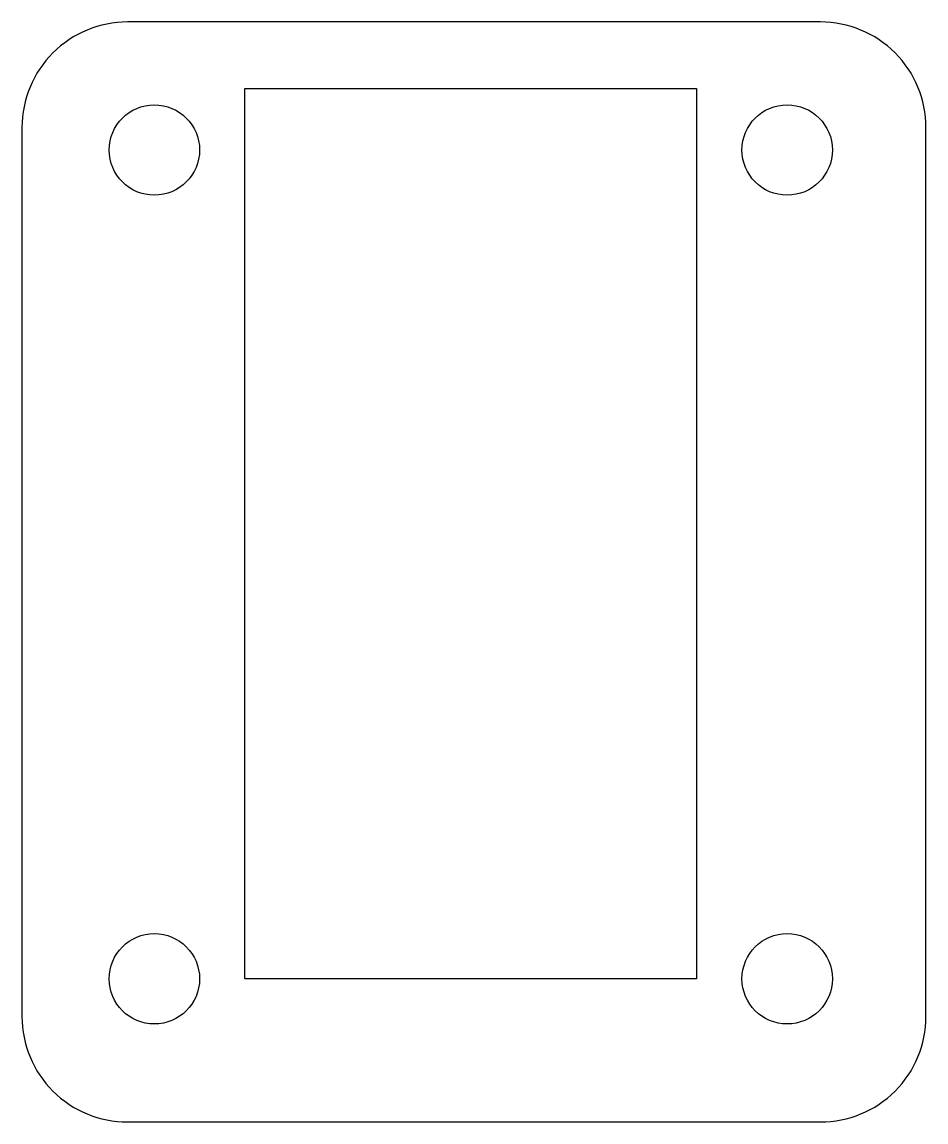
# Model space of a CAD drawing. Header units: millimetres. Extents: x 48.1 to 78.1, y 48.6 to 85.1.
import ezdxf

# ---------------------------------------------------------------- set-up
doc = ezdxf.new("R2010")
doc.units = ezdxf.units.MM
doc.layers.get('0').update_dxf_attribs({"linetype": 'CONTINUOUS'})

msp = doc.modelspace()

# ---------------------------------------------------------------- linework, layer by layer
for points in [[(78.057, 81.618, 0.414214), (74.557, 85.118), (51.557, 85.118, 0.414214), (48.057, 81.618), (48.057, 52.118, 0.414214), (51.557, 48.618), (74.557, 48.618, 0.414214), (78.057, 52.118)], [(74.557, 85.118), (51.557, 85.118, 0.414214), (48.057, 81.618), (48.057, 52.118, 0.414214), (51.557, 48.618), (74.557, 48.618, 0.414214), (78.057, 52.118), (78.057, 81.618, 0.414214)]]:
    msp.add_lwpolyline(points, format="xyb", close=True)
msp.add_lwpolyline([(55.45, 82.911), (70.438, 82.911), (70.438, 53.37), (55.45, 53.37)], close=True)
for centre in [(52.45, 80.87), (52.45, 80.87), (73.45, 80.87), (73.45, 80.87), (52.45, 53.37), (52.45, 53.37), (73.45, 53.37), (73.45, 53.37)]:
    msp.add_circle(centre, 1.5)

doc.saveas('drawing.dxf')
